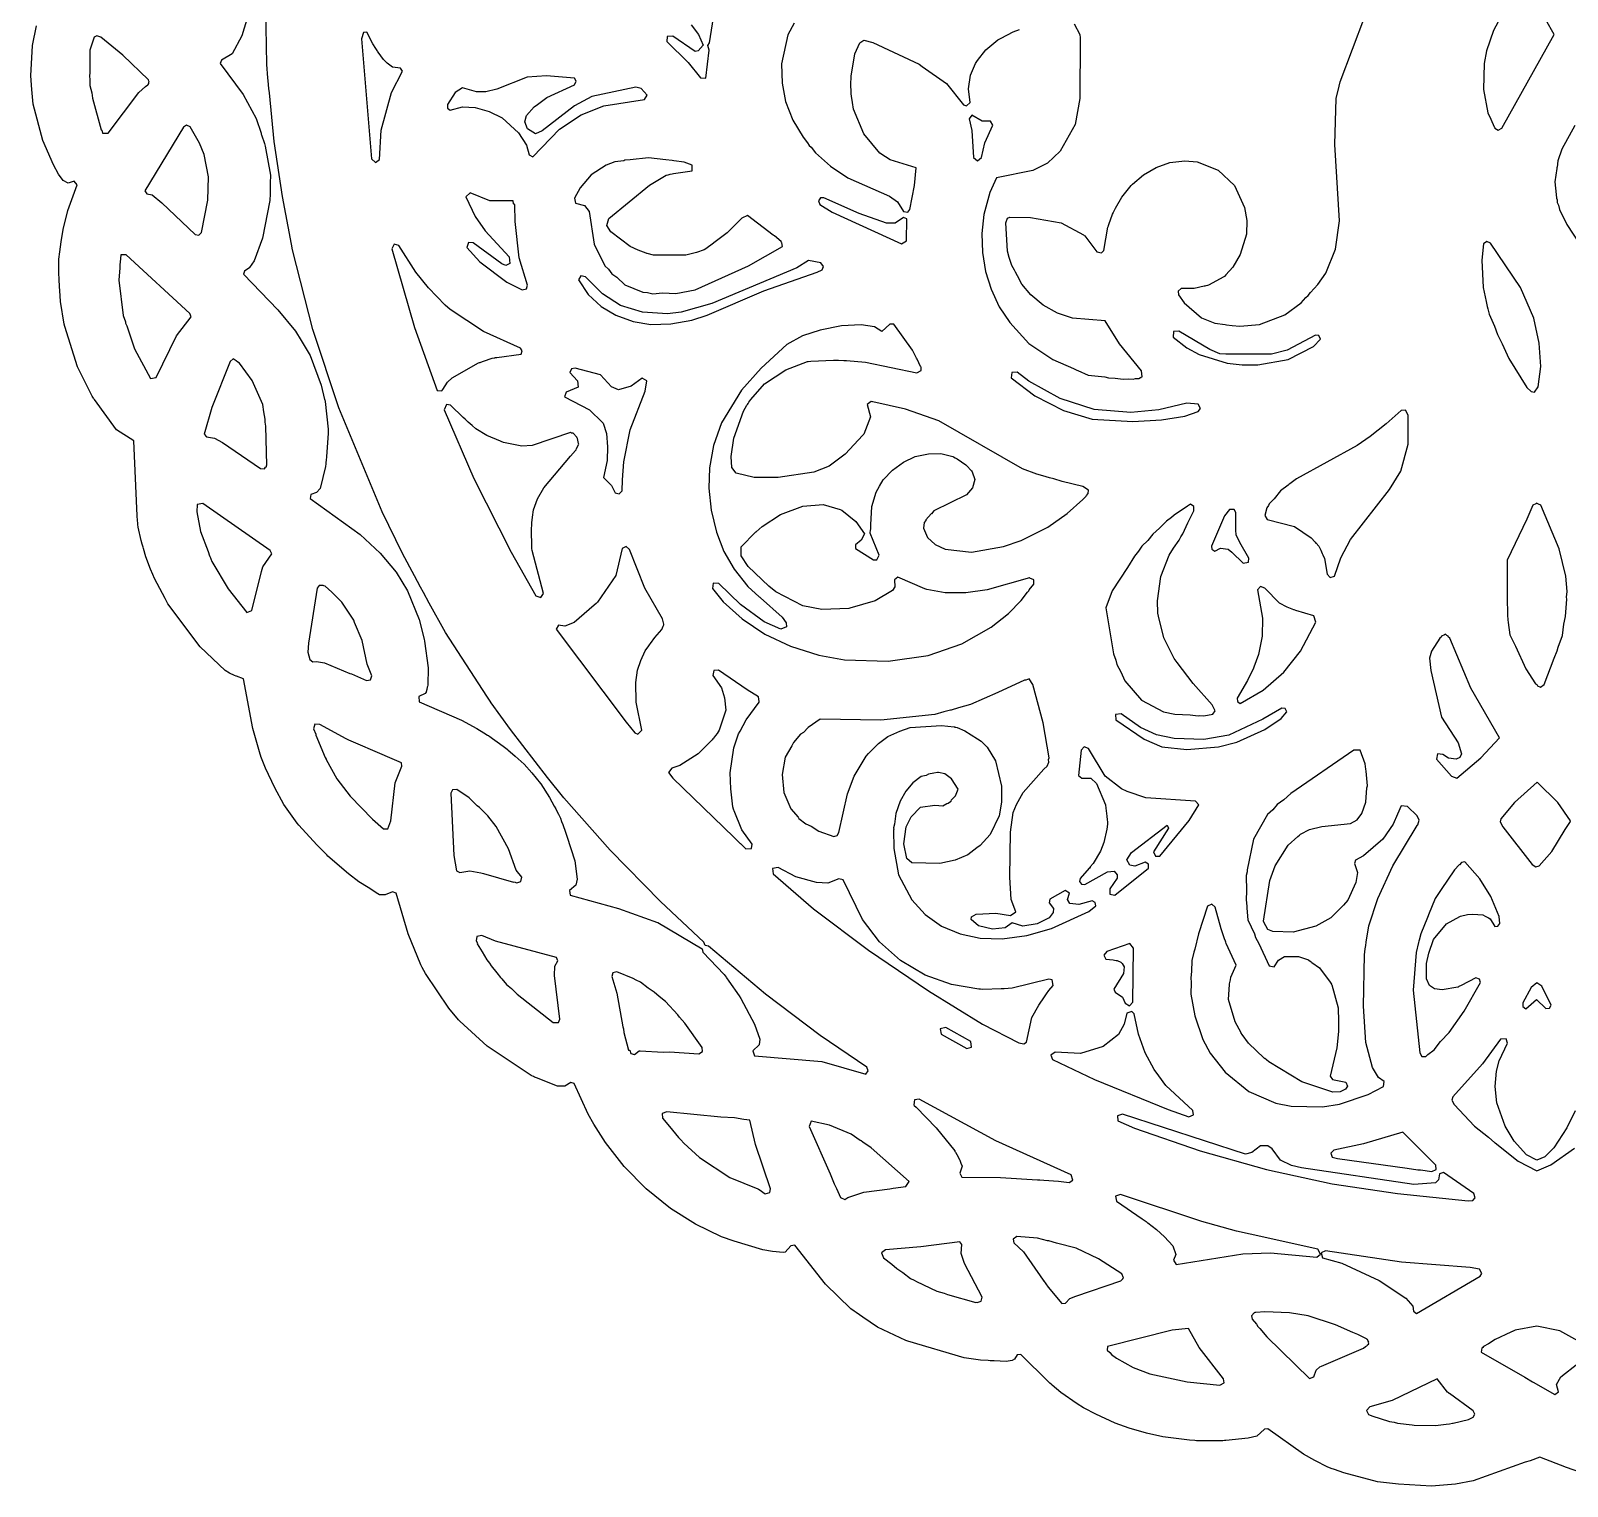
# Model space of a CAD drawing. Header units: millimetres. Extents: x 0 to 300, y 0 to 298.
# Drawn here: x 0.1 to 153.1, y 0.1 to 144.9 of the extents above; entities that cross this region are included whole.
import ezdxf

# ---------------------------------------------------------------- set-up
doc = ezdxf.new("R2010")
doc.units = ezdxf.units.MM
doc.layers.add('CUT', color=7, linetype='CONTINUOUS')

msp = doc.modelspace()

# ---------------------------------------------------------------- linework, layer by layer
at = {"layer": 'CUT'}
for points in [[(21.7676, 146.4036), (21.1501, 144.4463), (20.1978, 142.6351), (19.1509, 142.015), (19.0206, 141.6645), (21.2919, 138.6058), (22.5929, 136.2068), (23.073, 134.7312), (23.0967, 134.6582), (23.1196, 134.5878), (23.4078, 133.7021), (23.4856, 133.4558), (24.0064, 130.5811), (23.99, 129.753), (23.9877, 129.6365), (23.9868, 129.5887), (23.9694, 128.7112), (23.9428, 128.0436), (23.213, 124.3093), (22.4003, 122.0462), (21.9175, 121.3655), (21.8988, 121.3413), (21.8917, 121.332), (21.8848, 121.3231), (21.8687, 121.3022), (21.4199, 121.0244), (21.3241, 120.7005), (24.7554, 117.162), (26.4924, 115.0416), (27.0641, 114.1104), (27.9486, 112.6118), (29.0637, 109.6583), (29.4002, 108.2553), (29.4042, 108.2363), (29.4065, 108.2257), (29.4077, 108.2201), (29.4438, 108.0529), (29.7437, 105.272), (29.7628, 104.8981), (29.6046, 102.5256), (29.5656, 102.2084), (29.5356, 101.9654), (29.5191, 101.831), (29.4873, 101.5733), (28.9431, 99.3892), (28.5973, 98.9918), (28.0425, 98.7762), (27.9524, 98.375), (32.9373, 94.8173), (34.9454, 92.9644), (36.5355, 91.0439), (37.6535, 89.1896), (38.8001, 86.3393), (39.305, 84.3918), (39.3441, 84.1969), (39.7037, 81.5444), (39.6724, 79.8025), (39.6398, 79.668), (39.6261, 79.6119), (39.5662, 79.3653), (39.5145, 79.1526), (39.505, 79.1373), (39.5048, 79.1369), (39.503, 79.1343), (39.5001, 79.1298), (39.4, 78.9772), (38.7859, 78.6713), (38.8015, 78.165), (43.0352, 76.3361), (44.5592, 75.485), (45.2629, 75.0622), (45.618, 74.8488), (45.7062, 74.7958), (45.7618, 74.7624), (47.1868, 73.7565), (47.3082, 73.6543), (47.5769, 73.4278), (47.6499, 73.3663), (48.384, 72.7477), (49.2794, 71.9584), (50.0286, 71.075), (50.8815, 70.0388), (50.9288, 69.9814), (50.9294, 69.9807), (50.9312, 69.9785), (51.8012, 68.6279), (52.2635, 67.7543), (52.4037, 67.4895), (52.4753, 67.3542), (52.6737, 66.9794), (52.8674, 66.5748), (52.9946, 66.2285), (53.1015, 65.9372), (53.3805, 65.1776), (53.526, 64.7812), (54.3035, 62.3148), (54.5529, 60.4979), (54.3915, 59.9151), (53.7777, 59.3754), (53.8373, 58.9269), (58.6677, 57.5917), (62.5517, 56.2069), (62.5584, 56.204), (62.5597, 56.2034), (62.561, 56.2028), (62.5619, 56.2024), (66.9716, 53.5629), (67.0625, 53.2521), (69.1786, 51.0166), (69.3578, 50.7614), (69.4179, 50.6757), (69.6371, 50.3635), (70.6567, 48.9111), (70.8416, 48.627), (72.1877, 46.0678), (72.727, 44.5823), (72.6398, 44.0313), (72.0199, 43.4251), (72.1931, 42.9397), (78.9071, 42.3584), (83.2582, 41.1122), (83.5101, 41.4425), (83.3669, 41.7954), (78.7156, 44.9325), (73.2737, 49.0449), (67.6132, 53.8309), (67.2889, 53.9046), (67.1644, 54.2506), (62.8444, 58.2664), (57.8269, 63.4054), (53.2149, 68.5901), (51.5799, 70.6306), (47.889, 75.4014), (45.9905, 78.0646), (45.8911, 78.2174), (45.7612, 78.417), (45.5626, 78.7222), (41.4449, 85.0492), (39.7944, 87.9862), (39.2302, 89.0434), (38.9564, 89.5565), (38.3515, 90.6901), (37.162, 92.919), (35.1213, 97.0615), (30.8306, 107.3965), (28.2293, 115.2024), (26.2073, 123.1394), (26.0942, 123.709), (25.2079, 128.4449), (24.3742, 133.9056), (23.9049, 138.747), (23.8629, 139.1809), (23.7871, 139.9634), (23.7583, 140.26), (23.6652, 141.5919), (23.5138, 149.0285)], [(65.8719, 145.5346), (66.6102, 144.5667), (67.084, 143.5142), (66.5924, 142.9291), (66.2746, 142.8849), (64.0609, 144.3988), (63.5151, 144.3713), (63.4765, 143.8563), (65.5987, 141.7628), (66.8154, 140.2357), (67.3526, 140.2216), (67.6776, 142.9953), (67.5321, 143.4821), (67.7255, 143.7491), (68.4132, 148.1965)], [(154.4398, 1.4551), (153.0219, 1.9452), (150.3606, 2.9911), (149.4156, 2.6041), (148.9031, 2.4887), (143.7304, 0.6438), (141.9838, 0.2989), (139.5804, 0.089), (136.3096, 0.2812), (134.2143, 0.5435), (130.8517, 1.4227), (129.9261, 1.7427), (129.8178, 1.7801), (129.6846, 1.8262), (129.6005, 1.8553), (129.3517, 1.954), (129.2617, 1.9944), (127.9539, 2.6399), (126.8404, 3.2695), (123.2735, 5.8181), (122.9705, 5.7664), (122.1982, 5.0901), (121.3411, 4.8589), (119.1112, 4.6304), (118.9612, 4.6282), (118.8039, 4.6258), (118.657, 4.6236), (118.2613, 4.6177), (116.1731, 4.6176), (116.0116, 4.6277), (115.489, 4.68), (112.8404, 5.0094), (111.2147, 5.3882), (109.4996, 5.8791), (108.0989, 6.379), (106.1667, 7.2623), (105.0115, 7.8642), (105.0105, 7.8648), (104.9976, 7.8727), (104.9512, 7.9008), (104.3096, 8.2906), (102.6882, 9.4151), (101.8151, 10.1622), (101.7125, 10.25), (101.5908, 10.3542), (101.4993, 10.4324), (98.6879, 13.1994), (98.3399, 13.172), (98.0681, 12.7286), (97.8235, 12.6022), (97.2379, 12.5066), (96.0482, 12.5637), (95.6377, 12.5834), (95.4572, 12.592), (94.6867, 12.629), (93.064, 12.8655), (87.4399, 14.5129), (87.2564, 14.5902), (84.4366, 15.9201), (82.9752, 16.9328), (82.3233, 17.3845), (82.1274, 17.5203), (81.7951, 17.7505), (79.2742, 20.1928), (76.2171, 24.067), (75.807, 24.0251), (75.2601, 23.3954), (75.0309, 23.3452), (73.9945, 23.4434), (73.0347, 23.6039), (70.1728, 24.478), (68.9186, 24.9222), (66.314, 26.1676), (63.8229, 27.7351), (61.4219, 29.6836), (59.2335, 31.9061), (57.3458, 34.3032), (56.2125, 36.1384), (55.6462, 37.1033), (54.2423, 40.164), (53.9154, 40.2566), (53.3264, 39.9098), (52.5832, 39.908), (50.4766, 40.7392), (50.3087, 40.8135), (50.1969, 40.8629), (50.0363, 40.9339), (49.967, 40.9646), (45.5803, 43.8992), (42.8739, 46.3655), (42.737, 46.5125), (41.7638, 47.6779), (39.4482, 51.1264), (39.124, 51.6999), (38.9902, 51.9784), (37.7125, 55.0551), (36.5347, 59.1116), (36.1725, 59.2505), (35.4163, 58.9316), (34.8792, 58.9587), (34.7097, 59.0584), (34.0315, 59.4842), (33.7883, 59.637), (33.7258, 59.6762), (32.8018, 60.2563), (31.791, 61.0216), (29.7347, 62.8007), (29.6255, 62.9121), (29.5221, 63.0175), (29.3577, 63.1852), (28.6237, 63.9339), (26.8222, 65.8776), (26.658, 66.0933), (25.3464, 67.9489), (24.4479, 69.5788), (23.5272, 71.5634), (23.0462, 72.7205), (23.0455, 72.7227), (23.0429, 72.7306), (23.0414, 72.7355), (22.9724, 72.9525), (22.2477, 75.5003), (21.3196, 80.4399), (20.6242, 80.6978), (20.6202, 80.6995), (20.589, 80.7132), (20.4468, 80.7753), (19.9357, 80.9988), (19.4964, 81.2858), (17.0031, 83.6153), (13.8064, 87.9069), (13.5192, 88.4259), (12.4813, 90.4346), (12.3034, 90.8341), (12.3032, 90.8344), (12.3016, 90.838), (12.0732, 91.3509), (11.6162, 92.5678), (11.3704, 93.4038), (11.3247, 93.5593), (11.2392, 93.85), (11.1309, 94.2186), (10.8335, 95.5408), (10.8103, 95.8112), (10.7985, 95.9494), (10.7781, 96.1871), (10.7386, 96.6473), (10.4123, 104.1331), (8.6813, 105.216), (6.4824, 108.2495), (6.4379, 108.3147), (6.4038, 108.3644), (6.3395, 108.4586), (6.2542, 108.5834), (4.8102, 111.5009), (3.5491, 115.5027), (3.4921, 115.7408), (3.1023, 118.0009), (3.0465, 119.0791), (3.0274, 119.4477), (2.9874, 120.2194), (2.9567, 120.8126), (2.9567, 122.1984), (3.0323, 122.943), (3.1711, 123.9349), (3.371, 125.1577), (3.8355, 127.037), (4.7857, 129.5922), (4.4847, 129.9699), (3.8873, 129.7632), (3.3641, 130.03), (3.201, 130.2672), (3.1989, 130.2702), (3.1886, 130.2852), (2.9239, 130.6703), (2.4092, 131.5904), (1.3655, 134.0309), (0.392, 137.6315), (0.246, 139.0912), (0.1497, 140.4419), (0.3244, 143.4771), (0.7355, 145.4117)], [(76.1485, 145.7036), (75.5098, 144.5189), (74.8721, 141.6309), (74.9319, 139.7298), (75.2788, 137.9015), (76.0133, 136.0303), (77.0238, 134.344), (77.4671, 133.798), (77.6483, 133.5155), (77.8396, 133.3391), (78.2769, 132.8005), (79.7688, 131.4563), (81.4964, 130.313), (85.6146, 128.4608), (86.4335, 127.9), (87.0066, 126.9337), (87.4544, 126.8993), (87.644, 127.144), (88.1107, 129.5505), (88.2787, 131.3007), (85.7056, 132.0922), (85.219, 132.4004), (84.6673, 132.768), (83.0905, 134.6656), (82.06, 137.1202), (81.9368, 137.8077), (81.8567, 138.4207), (81.8249, 138.6646), (81.8228, 138.6804), (81.7981, 138.8691), (81.7866, 139.554), (81.8075, 140.4168), (82.169, 142.6428), (82.6732, 143.7428), (83.0685, 143.9968), (83.971, 143.771), (88.5751, 141.6013), (88.8975, 141.3853), (91.2905, 139.6725), (92.9902, 137.5701), (93.3079, 137.4526), (93.6736, 137.7987), (93.4863, 139.1408), (93.6788, 140.5302), (94.2041, 141.6895), (94.3813, 141.9773), (95.2329, 143.0492), (96.4254, 144.0309), (96.5393, 144.0938), (96.5455, 144.0972), (96.5543, 144.1021), (96.7406, 144.2048), (97.9316, 144.8347), (98.5671, 145.0594)], [(104.0103, 145.611), (104.5767, 144.5625), (104.5962, 144.2287), (104.5987, 144.1857), (104.6017, 144.134), (104.6026, 144.1191), (104.5733, 138.2063), (104.1258, 135.6202), (104.1209, 135.6091), (102.6094, 132.9496), (101.3502, 131.7565), (99.8951, 131.0176), (96.27, 130.3026), (95.622, 128.8408), (95.0289, 126.6546), (94.8253, 124.7572), (94.8879, 122.8573), (95.1898, 120.9818), (95.7377, 119.2227), (96.5487, 117.4749), (97.6042, 115.8894), (99.5072, 113.8292), (101.8789, 112.2078), (103.9411, 111.3132), (104.2628, 111.1501), (104.3828, 111.1216), (105.4177, 110.6727), (107.056, 110.4863), (107.4154, 110.4009), (108.1055, 110.3669), (108.8756, 110.2793), (109.4531, 110.3005), (109.8841, 110.2793), (110.1046, 110.3245), (110.4421, 110.3369), (110.628, 110.4317), (110.6783, 110.442), (110.6799, 110.4582), (110.7853, 110.512), (110.7114, 111.0986), (108.5373, 113.7894), (107.0897, 116.0717), (103.8607, 116.3368), (102.3377, 116.8273), (100.9146, 117.613), (99.6875, 118.656), (98.8171, 119.7188), (98.3784, 120.5319), (98.1683, 120.9213), (98.0658, 121.1112), (97.8176, 121.5713), (97.5427, 122.3781), (97.382, 123.004), (97.1942, 125.8319), (97.3896, 126.278), (97.6078, 126.3914), (99.6732, 126.3371), (102.7249, 125.8069), (104.9404, 124.6258), (104.9539, 124.6145), (104.9546, 124.6139), (105.0212, 124.5585), (105.0596, 124.5265), (106.2816, 122.9352), (106.7218, 122.8229), (106.9652, 123.0743), (107.3708, 125.3758), (107.4179, 125.5202), (107.4196, 125.5254), (107.433, 125.5663), (107.4585, 125.6445), (107.8269, 126.6699), (107.8777, 126.7758), (107.9083, 126.8395), (107.9343, 126.8937), (108.1194, 127.2795), (108.7518, 128.3762), (109.6787, 129.5325), (109.6976, 129.5509), (109.7142, 129.5672), (109.7369, 129.5894), (109.826, 129.6764), (110.9045, 130.585), (112.1756, 131.3287), (113.5414, 131.8159), (115.0407, 131.9828), (116.2592, 131.8888), (118.3591, 131.0738), (119.9602, 129.5359), (120.9632, 127.3614), (121.2073, 126.0578), (121.1684, 124.7027), (120.5282, 122.6628), (119.8147, 121.3967), (119.1142, 120.6321), (118.9995, 120.5094), (118.9869, 120.5007), (118.9838, 120.4986), (118.9662, 120.4865), (118.9216, 120.4559), (117.3771, 119.6208), (117.2988, 119.6001), (117.1251, 119.5602), (117.0137, 119.5346), (116.959, 119.522), (115.9654, 119.2938), (114.6708, 119.2838), (114.3622, 119.0178), (114.3963, 118.671), (114.9561, 117.8508), (116.6907, 116.3639), (117.9964, 115.8212), (119.0331, 115.7015), (119.181, 115.6572), (119.7504, 115.6187), (120.4928, 115.533), (122.454, 115.7159), (124.9949, 116.6689), (126.5901, 117.8696), (127.0636, 118.3847), (127.3111, 118.5942), (127.5309, 118.8931), (128.2639, 119.6904), (129.0584, 120.8287), (130.0388, 123.1941), (130.4338, 126.0265), (129.9508, 133.6149), (130.1021, 138.2103), (130.3737, 139.4181), (130.4892, 139.862), (132.9411, 146.3573)], [(153.8421, 135.5246), (152.5647, 133.1548), (152.1656, 131.9877), (152.072, 131.3679), (152.058, 131.3262), (152.0506, 131.2262), (151.8489, 129.89), (152.0034, 128.6457), (152.0268, 128.267), (152.0716, 128.0972), (152.1025, 127.848), (152.211, 127.568), (152.3211, 127.1504), (153.0607, 125.647), (154.3767, 123.6385)], [(153.8647, 37.452), (153.0533, 35.7543), (151.7506, 33.7839), (150.8524, 32.884), (150.0534, 32.54), (149.045, 33.0738), (147.8218, 34.4248), (146.8991, 35.9089), (146.0807, 38.243), (145.9194, 39.8835), (146.0412, 41.4111), (146.3013, 42.4153), (147.1352, 44.1912), (147.0063, 44.6142), (146.445, 44.5667), (144.6391, 42.1226), (141.6905, 38.8588), (141.6006, 38.5235), (141.8206, 38.0708), (143.873, 35.9287), (145.2373, 34.8276), (145.87, 34.2726), (145.9195, 34.277), (148.2089, 32.4292), (150.0632, 31.4819), (151.4485, 32.0604), (153.8283, 33.7479)], [(155.0321, 14.0768), (152.3649, 15.5442), (150.0574, 16.0247), (147.8919, 15.6236), (147.642, 15.5069), (147.6169, 15.5025), (147.4853, 15.4336), (145.922, 14.7033), (145.2542, 14.2657), (144.7414, 13.9973), (144.696, 13.9), (144.5795, 13.8237), (144.5225, 13.4461), (148.885, 10.9365), (149.6474, 10.4888), (149.7074, 10.4634), (151.8613, 9.2243), (152.226, 9.4879), (152.0191, 10.202), (152.4684, 10.9881), (154.1359, 12.2958)]]:
    msp.add_lwpolyline(points, dxfattribs=at)
for points in [[(150.1276, 147.4854), (149.7397, 147.9435), (149.2329, 148.7374), (148.7346, 149.1958), (148.6909, 149.1692), (148.1541, 148.8685), (146.7119, 146.7453), (145.7537, 144.9458), (145.0439, 142.9222), (144.8096, 141.6767), (144.7553, 139.0963), (145.1891, 136.7801), (145.4839, 136.1409), (145.8232, 135.3686), (145.8458, 135.3563), (145.8975, 135.2442), (146.2201, 135.0479), (146.5854, 135.2385), (151.7781, 144.5555)], [(11.9218, 139.6733), (11.9074, 139.8078), (11.9302, 139.8719), (11.897, 139.9049), (11.8808, 140.0562), (9.3113, 142.4995), (7.1333, 144.2891), (6.7457, 144.429), (6.461, 144.2939), (6.0414, 142.991), (6.0426, 140.8639), (6.015, 140.3412), (6.043, 140.1408), (6.0433, 139.48), (6.2368, 138.752), (6.3087, 138.2373), (7.1725, 135.071), (7.2255, 135.0325), (7.3061, 134.7292), (7.8472, 134.75), (10.9036, 138.8025), (11.5824, 139.3831), (11.8149, 139.5485), (11.8321, 139.5966)], [(34.0609, 132.1918), (34.4698, 131.83), (34.8497, 132.1309), (35.0183, 135.0322), (36.0762, 138.7875), (37.1653, 140.9058), (36.9508, 141.2255), (36.1512, 141.315), (35.631, 141.7094), (35.3639, 141.982), (35.3309, 142.0157), (35.297, 142.0503), (35.2609, 142.0872), (34.7269, 142.8158), (34.6637, 142.9158), (34.6232, 142.9799), (34.4933, 143.1854), (34.2103, 143.6333), (33.6084, 144.7833), (33.2648, 144.7615), (33.0624, 144.1376)], [(44.3852, 137.2963), (45.7744, 136.8925), (47.0706, 136.2588), (48.6959, 134.7811), (49.4941, 133.5477), (49.7723, 132.5961), (50.1386, 132.395), (52.7683, 135.1511), (54.9289, 136.5749), (57.199, 137.474), (61.2333, 138.0913), (61.5228, 138.5149), (60.9157, 139.1942), (60.3671, 139.3084), (56.0159, 138.4045), (54.2674, 137.4661), (51.0533, 134.9719), (50.4049, 134.6899), (49.6128, 135.1814), (49.3255, 135.8761), (49.495, 136.4953), (50.2688, 137.354), (50.5948, 137.6005), (51.5248, 138.2808), (54.2906, 139.5575), (54.4469, 139.9082), (54.2718, 140.2092), (51.5037, 140.4554), (49.5515, 140.3127), (46.551, 139.1167), (45.4366, 138.8553), (44.5266, 138.8583), (43.1248, 139.2622), (42.4011, 138.7798), (41.6283, 137.6096), (41.6245, 137.2318), (41.8971, 137.0242), (43.12, 137.3551)], [(93.9748, 132.3204), (94.3753, 131.998), (94.7869, 132.3375), (95.1212, 133.779), (95.9163, 135.5505), (95.683, 135.9247), (94.8675, 135.9406), (93.8325, 136.5511), (93.5656, 136.157), (93.828, 135.0028)], [(17.8363, 130.4125), (17.4024, 132.6121), (16.9607, 133.7387), (16.0286, 135.3674), (15.6484, 135.5437), (15.3536, 135.3575), (11.5222, 129.0154), (11.7016, 128.7153), (12.2418, 128.6059), (13.192, 127.8191), (16.5142, 124.6712), (16.8933, 124.5952), (17.161, 124.8741), (17.7819, 128.0793)], [(56.245, 123.7131), (57.3103, 121.5556), (57.6749, 121.2055), (57.9769, 120.746), (58.4849, 120.4279), (59.3, 119.6453), (61.0653, 118.9137), (61.5539, 118.8956), (62.0805, 118.7616), (63.0505, 118.84), (64.3679, 118.7911), (66.2985, 119.1477), (71.6031, 121.5479), (74.9776, 123.4765), (74.9138, 123.8168), (74.8691, 123.8588), (74.8574, 123.9478), (74.1695, 124.5243), (74.0654, 124.5913), (71.4918, 126.5578), (70.9454, 126.2753), (69.4752, 124.8295), (68.1409, 123.8247), (68.1337, 123.8193), (68.1234, 123.8115), (67.3438, 123.2244), (67.1921, 123.1431), (66.4165, 122.8713), (65.3576, 122.5877), (62.1299, 122.6149), (61.5036, 122.7571), (61.5002, 122.7584), (61.4832, 122.7647), (61.3931, 122.7983), (60.6211, 123.0863), (59.8186, 123.4574), (57.8901, 124.923), (57.5077, 125.5691), (57.6845, 126.2419), (61.7467, 129.5783), (63.406, 130.5587), (63.5858, 130.6042), (63.7953, 130.6571), (64.0075, 130.7107), (64.1403, 130.7443), (65.9952, 130.9819), (66.0037, 131.5459), (65.1893, 131.8645), (64.1695, 131.9907), (64.0098, 132.033), (63.3671, 132.0899), (61.6322, 132.3045), (59.8273, 132.076), (59.3012, 132.0418), (59.1958, 131.996), (58.3028, 131.883), (57.4207, 131.5543), (55.9402, 130.5867), (54.8317, 129.306), (54.2665, 128.2649), (54.3737, 127.7911), (55.2707, 127.5413), (55.7407, 126.9412)], [(47.5514, 119.9314), (49.0546, 119.1522), (49.4889, 119.2592), (49.5817, 119.6273), (48.7517, 122.3485), (48.3813, 125.9676), (48.3498, 127.6288), (48.2022, 127.7173), (48.1712, 128.0201), (45.8558, 128.0272), (43.8851, 128.7978), (43.4589, 128.4253), (44.3802, 126.4479), (45.3717, 125.0383), (47.7734, 122.4278), (47.8441, 121.7662), (47.4411, 121.59), (47.0352, 121.7454), (44.185, 123.8152), (43.7131, 123.8485), (43.5478, 123.3724), (44.8438, 121.9501)], [(85.3362, 125.7946), (82.5984, 126.7383), (79.0782, 128.3136), (78.7715, 128.2934), (78.5579, 128.0245), (78.6839, 127.6312), (79.9328, 126.8798), (86.8173, 123.7476), (87.3112, 124.0305), (87.3484, 126.2223), (87.0335, 126.35), (86.1844, 125.7936)], [(144.7188, 119.3776), (145.0251, 118.007), (145.1094, 117.4829), (145.1905, 117.2672), (145.3116, 116.7251), (145.8445, 115.5273), (146.148, 114.72), (146.6177, 113.7893), (147.2651, 112.334), (149.0593, 109.4449), (149.4922, 109.0218), (149.8396, 108.9785), (150.1813, 109.486), (150.4466, 111.5098), (150.3003, 113.8462), (149.7561, 116.3276), (148.4277, 119.3957), (145.4456, 123.8039), (145.0699, 123.961), (144.7658, 123.7446), (144.6013, 122.1193)], [(9.1281, 122.6208), (9.0674, 121.9057), (9.0043, 121.6657), (9.0204, 121.3525), (8.9147, 120.1086), (9.3646, 116.5891), (9.5746, 115.97), (9.598, 115.8376), (9.7133, 115.561), (10.4888, 113.2745), (12.0556, 110.3172), (12.6231, 110.4161), (14.6749, 114.5897), (16.1121, 116.461), (15.9796, 116.8114), (9.6637, 122.6434)], [(40.6014, 109.147), (41.0761, 109.1051), (41.1564, 109.2513), (41.6455, 109.9797), (42.0868, 110.4027), (44.7227, 111.8774), (44.8165, 111.9116), (44.8906, 111.9386), (44.9528, 111.9613), (45.2137, 112.0565), (46.0775, 112.3455), (46.3161, 112.3895), (46.3542, 112.3965), (46.3935, 112.4038), (46.5445, 112.4316), (48.9553, 112.75), (49.0656, 113.0734), (48.8871, 113.3648), (45.2038, 114.9928), (41.8946, 117.196), (41.3929, 117.6439), (39.7353, 119.3555), (38.4669, 120.905), (36.8031, 123.5548), (36.3145, 123.7148), (36.0782, 123.2247), (38.3376, 115.4042)], [(56.9452, 117.4837), (58.381, 116.62), (60.0984, 116.0103), (61.8618, 115.7196), (63.8576, 115.7718), (65.9377, 116.1305), (67.4693, 116.6295), (73.1347, 119.0516), (78.416, 120.9232), (78.9199, 121.1585), (79.0615, 121.4769), (78.7956, 121.843), (77.5541, 122.0709), (76.4213, 121.3451), (67.9489, 117.8034), (64.909, 116.9197), (63.5343, 116.7592), (61.0476, 116.9414), (58.8604, 117.5844), (57.0573, 118.7508), (55.3827, 120.441), (54.8931, 120.5596), (54.6656, 120.1451), (55.6239, 118.6957)], [(70.9623, 86.4068), (73.2222, 84.8963), (75.7852, 83.6927), (78.5928, 82.7985), (81.1562, 82.3245), (85.4929, 82.2069), (89.4644, 82.7761), (92.834, 83.9403), (95.7625, 85.5861), (97.4729, 86.9427), (98.728, 88.2261), (99.3631, 89.0564), (99.4834, 89.1858), (99.5366, 89.2832), (99.9846, 89.869), (99.9814, 90.3105), (99.6095, 90.4679), (99.5916, 90.4895), (99.5672, 90.4804), (95.3503, 89.29), (93.233, 88.9918), (91.1754, 88.9878), (89.3439, 89.3179), (89.1352, 89.383), (86.445, 90.5635), (86.1199, 90.3061), (86.1558, 89.5838), (85.9169, 89.2338), (84.1983, 88.2126), (81.694, 87.4717), (81.5763, 87.4473), (78.8779, 87.3299), (77.0109, 87.7085), (74.3132, 89.1057), (73.6046, 89.662), (71.5749, 91.6218), (70.8595, 92.6922), (70.8722, 93.5624), (72.2812, 95.0295), (72.2828, 95.0309), (72.3106, 95.0551), (72.3465, 95.0863), (72.9504, 95.6128), (74.786, 96.7863), (76.991, 97.6254), (79.0198, 97.781), (80.7122, 97.3054), (80.8919, 97.2173), (82.2895, 96.0929), (83.1516, 94.8649), (82.8208, 94.2291), (82.2476, 93.7823), (82.2444, 93.3974), (84.0362, 92.2907), (84.3791, 92.2859), (84.6043, 92.7423), (83.7204, 94.9428), (83.7416, 95.2819), (83.771, 95.3306), (83.7713, 95.7576), (83.885, 97.5782), (84.3143, 99.031), (84.6279, 99.5999), (85.0137, 100.2346), (85.9165, 101.2187), (87.0125, 102.0084), (88.198, 102.5572), (89.5108, 102.8464), (90.7502, 102.852), (91.0034, 102.8056), (91.9333, 102.5654), (91.9922, 102.5335), (92.1522, 102.447), (92.2953, 102.3696), (92.3641, 102.3324), (93.2128, 101.7513), (93.2191, 101.7446), (93.2315, 101.7313), (93.2797, 101.6799), (93.7935, 101.1324), (93.8612, 101.0504), (94.1237, 100.2739), (93.8907, 99.4527), (93.3009, 98.7619), (90.0477, 97.1629), (89.8069, 96.8779), (89.7804, 96.8657), (89.2468, 96.2549), (89.2334, 96.199), (89.0708, 96.0065), (89.0237, 95.4516), (89.4274, 94.5184), (90.1649, 93.8148), (91.1599, 93.355), (93.7856, 93.047), (96.9721, 93.6036), (98.7409, 94.213), (101.3913, 95.5374), (103.3045, 96.8808), (104.8811, 98.2762), (105.0633, 98.4847), (105.2147, 98.6087), (105.2416, 98.6887), (105.4001, 98.8701), (105.4517, 99.2049), (104.8607, 99.585), (102.8102, 100.0945), (101.9737, 100.3316), (101.5506, 100.4515), (100.9062, 100.6342), (100.2949, 100.8075), (98.8579, 101.3567), (90.5275, 106.1249), (87.2259, 107.2849), (83.9787, 107.9982), (83.9452, 108.0076), (83.9431, 108.006), (83.8167, 108.0338), (83.3939, 107.7399), (83.7431, 106.5019), (83.0687, 104.8013), (82.9683, 104.6817), (81.213, 102.784), (79.6271, 101.6216), (78.0946, 101.0035), (74.5613, 100.4904), (72.1504, 100.4906), (70.358, 100.9058), (69.9246, 101.4719), (69.8817, 102.5743), (70.122, 104.3803), (71.0818, 107.0778), (71.4159, 107.6613), (71.4799, 107.7512), (71.5466, 107.8449), (71.6377, 107.9729), (71.8178, 108.2258), (73.1979, 109.7877), (75.3231, 111.1813), (77.4531, 112.0251), (77.4717, 112.0272), (77.4741, 112.0274), (77.5259, 112.0331), (77.8125, 112.0644), (80.0496, 112.1682), (80.5235, 112.1454), (80.5691, 112.1432), (81.0797, 112.1186), (81.3378, 112.1062), (83.2385, 111.9658), (88.3373, 110.8912), (88.7652, 111.1242), (88.7679, 111.4468), (88.7287, 111.5251), (88.3979, 112.245), (88.3173, 112.348), (87.924, 113.1345), (86.0604, 115.7536), (85.6732, 115.7229), (84.8806, 115.0102), (84.1216, 115.4857), (82.8121, 115.6725), (80.8544, 115.581), (78.712, 115.1407), (76.9824, 114.5635), (75.4001, 113.7093), (72.8544, 111.3678), (70.8813, 109.1569), (68.8991, 105.9133), (68.1075, 103.6558), (67.7176, 101.4531), (67.6563, 99.4026), (67.8924, 97.2282), (68.4079, 95.0451), (69.152, 93.1175), (70.1773, 91.3602), (71.5201, 89.627), (72.6615, 88.6156), (72.7175, 88.554), (72.7844, 88.5067), (74.9543, 86.5842), (75.3567, 86.0195), (75.3827, 85.6213), (74.8086, 85.3729), (73.1414, 86.1292), (70.7993, 87.8337), (68.6336, 89.925), (68.0905, 89.9672), (68.0045, 89.4292), (69.0772, 88.1168)], [(116.4668, 112.7188), (119.2486, 111.8534), (120.7399, 111.7), (122.2993, 111.7008), (125.3001, 112.2328), (127.8201, 113.5193), (128.5341, 114.2587), (128.365, 114.5969), (128.0273, 114.657), (125.2212, 113.1587), (123.6667, 112.7499), (119.1207, 112.7441), (118.5194, 112.7842), (117.5063, 113.2233), (114.4337, 115.0272), (113.8964, 115.0143), (113.8777, 114.4487), (115.221, 113.3864)], [(23.6163, 101.6689), (23.6345, 101.6996), (23.5423, 105.5735), (23.4904, 105.9683), (23.4816, 106.2686), (23.3508, 107.0294), (23.2571, 107.7425), (22.1762, 110.1175), (20.9277, 111.8675), (20.6727, 112.0313), (20.6182, 112.1014), (20.5826, 112.0891), (20.2877, 112.2785), (20.0022, 112.0335), (18.1731, 107.4349), (17.4236, 104.7936), (17.6444, 104.5369), (18.4471, 104.3847), (19.2318, 103.9642), (23.0177, 101.3602), (23.4264, 101.3476), (23.5204, 101.5066), (23.6203, 101.5315)], [(54.6302, 109.4699), (53.4489, 108.9566), (53.2903, 108.5026), (55.7707, 107.2147), (57.0723, 105.9608), (57.1131, 105.8841), (57.453, 104.8584), (57.5741, 103.5381), (57.542, 102.1581), (57.1733, 100.4907), (57.9743, 99.6698), (58.3289, 98.9398), (58.7291, 98.8418), (59.0052, 99.1478), (59.061, 100.2433), (59.1962, 102.0496), (59.8015, 105.2136), (61.297, 109.0732), (61.4845, 110.0954), (61.0004, 110.3505), (59.916, 109.561), (58.6687, 109.2177), (57.9619, 109.4845), (56.8689, 110.6842), (54.3485, 111.3718), (53.9794, 111.3082), (53.8271, 110.929), (54.5669, 110.0911)], [(102.9344, 107.1524), (105.7877, 106.2971), (109.837, 106.0535), (112.7107, 106.2046), (115.0101, 106.566), (116.3623, 107.0421), (116.5715, 107.3373), (116.3376, 107.7645), (115.2387, 107.8844), (112.4333, 107.2251), (109.6351, 106.9498), (106.0155, 107.2596), (102.6243, 108.3332), (99.4858, 110.0532), (98.3219, 110.9524), (97.808, 110.9346), (97.7547, 110.393), (100.104, 108.6112)], [(50.0442, 93.4137), (49.9996, 95.4253), (50.0211, 95.7146), (50.0323, 95.8671), (50.0388, 95.9537), (50.0826, 96.546), (50.2056, 97.2573), (50.5896, 98.3688), (51.2358, 99.4435), (53.893, 102.6038), (54.3861, 103.1753), (54.4035, 103.2109), (54.4278, 103.2399), (54.4839, 103.375), (54.6944, 103.8047), (54.6811, 103.8503), (54.6865, 103.8634), (54.5667, 104.3483), (54.5248, 104.3869), (54.4911, 104.5026), (54.1462, 104.8956), (53.9792, 104.8885), (53.8931, 104.9677), (50.0689, 103.6587), (49.0215, 103.6005), (47.2059, 103.9576), (47.1433, 103.9837), (47.0273, 104.0319), (46.9013, 104.0844), (45.5348, 104.6532), (44.4613, 105.3129), (44.0956, 105.642), (43.7025, 105.9958), (43.3993, 106.2685), (43.1874, 106.4593), (41.9319, 107.6778), (41.5231, 107.7378), (41.3065, 107.2124), (44.2455, 100.3662), (47.9761, 93.0556), (50.4325, 88.7038), (50.9129, 88.5234), (51.1828, 88.9227), (50.0682, 93.1973)], [(131.5288, 94.3082), (135.4142, 99.2785), (136.5125, 101.1124), (137.2582, 103.7976), (137.2574, 106.6671), (137.0029, 107.185), (136.5713, 107.1365), (135.0591, 105.8285), (133.481, 104.5669), (132.1942, 103.6679), (126.1381, 100.3339), (125.4852, 99.8394), (125.3881, 99.7846), (125.3009, 99.6998), (124.5595, 99.1382), (123.9161, 98.3532), (123.4076, 97.8588), (123.3661, 97.6821), (123.1944, 97.4726), (122.9879, 96.6854), (123.2225, 96.2835), (125.9472, 95.6162), (127.5978, 94.4762), (127.9922, 94.0326), (128.0765, 93.9379), (128.0849, 93.9283), (128.3492, 93.6311), (128.5337, 93.3046), (128.5558, 93.2526), (128.7055, 92.8996), (128.7588, 92.7741), (128.9158, 92.4038), (129.2011, 90.8733), (129.4875, 90.5227), (129.9184, 90.6611), (130.5492, 92.4746)], [(16.7091, 97.7756), (16.6679, 97.0454), (17.052, 95.1085), (17.812, 93.1007), (17.9591, 92.6853), (17.989, 92.633), (18.1838, 92.1184), (19.7945, 89.3997), (21.6663, 87.0279), (22.1713, 87.2407), (23.1169, 91.1346), (23.2411, 91.5849), (24.1406, 92.8911), (23.9869, 93.2288), (17.2665, 97.8865)], [(149.9813, 97.8974), (149.9549, 97.8664), (149.6727, 97.7111), (149.0609, 96.3295), (147.1068, 92.2357), (147.1188, 90.0015), (147.1068, 89.827), (147.1258, 88.7005), (147.1368, 86.6482), (147.1639, 86.4378), (147.1661, 86.3042), (147.2127, 86.0587), (147.3709, 84.8301), (147.9408, 83.6899), (148.9769, 81.4387), (149.9312, 79.9296), (150.0474, 79.8682), (150.1194, 79.762), (150.4326, 79.6207), (150.7993, 79.8753), (151.7739, 82.4931), (152.0957, 83.2306), (152.1828, 83.5917), (152.6206, 84.7674), (152.7356, 85.881), (152.9194, 86.6423), (153.041, 88.3615), (153.0148, 88.5835), (153.073, 89.1469), (152.9506, 90.6448), (152.3022, 93.3831), (150.4605, 97.7138), (150.2129, 97.8087), (150.0405, 97.9135), (149.9989, 97.8906)], [(116.911, 76.7732), (117.8081, 76.92), (118.0443, 77.2555), (117.7317, 77.8524), (115.8498, 79.9715), (114.2492, 82.0645), (113.9778, 82.4606), (112.9284, 84.531), (112.4198, 86.6695), (112.4188, 86.6736), (112.4159, 86.6858), (112.4158, 86.6861), (112.3551, 86.9644), (112.2937, 88.2075), (112.6395, 90.6145), (113.4659, 92.7493), (113.9027, 93.4383), (114.4625, 94.2534), (114.6281, 94.5825), (114.8175, 94.8814), (115.3293, 95.9759), (115.926, 97.1617), (115.9078, 97.2676), (115.9297, 97.6047), (115.5896, 97.8407), (115.292, 97.6287), (113.9594, 96.7228), (113.7117, 96.5031), (113.1893, 96.131), (112.5191, 95.4446), (111.8512, 94.852), (111.3274, 94.2244), (110.7581, 93.6415), (110.4227, 93.1407), (110.0199, 92.6582), (109.3277, 91.5054), (107.779, 89.1927), (107.173, 87.5112), (107.9119, 82.9156), (108.1725, 82.2967), (108.2661, 81.8813), (108.6558, 81.1487), (109.0412, 80.2334), (110.7134, 78.3351), (112.8867, 77.1644), (114.0427, 76.922), (115.5624, 76.8431), (116.3539, 76.7724), (116.5071, 76.7941)], [(119.3434, 93.3322), (119.6914, 93.0483), (120.816, 91.9406), (121.3724, 92.0671), (121.3968, 92.447), (120.5165, 94.0169), (120.1457, 94.7699), (120.0955, 95.2311), (120.0978, 96.9846), (119.9228, 97.2776), (119.4791, 97.2814), (118.9692, 96.6608), (117.6818, 93.661), (117.7203, 93.3597), (117.9967, 93.1624), (118.5638, 93.4339)], [(56.5769, 88.0796), (56.551, 88.0553), (56.5176, 88.0242), (56.4365, 87.9483), (56.2326, 87.7577), (54.2326, 86.0461), (53.3149, 85.6702), (52.6961, 85.7704), (52.4488, 85.3972), (59.4231, 76.125), (60.2777, 75.0593), (60.5638, 74.9414), (60.9639, 75.3491), (60.4014, 78.1259), (60.3737, 80.0612), (60.5607, 81.3005), (60.8843, 82.2804), (61.3012, 83.241), (61.6675, 83.741), (61.7395, 83.8394), (61.8306, 83.9637), (62.2557, 84.5441), (62.9738, 85.3639), (63.099, 85.6954), (63.1754, 85.7997), (63.1537, 85.8401), (63.1718, 85.8881), (63.0318, 86.4247), (61.2626, 89.4545), (59.7531, 93.3192), (59.4136, 93.602), (59.0196, 93.4022), (58.3866, 90.719)], [(33.1274, 84.2651), (32.3894, 86.0407), (32.3881, 86.0428), (32.3001, 86.2767), (31.1249, 88.0872), (30.4745, 88.7092), (30.3013, 88.9062), (30.1114, 89.0566), (29.4667, 89.6733), (29.3108, 89.6905), (29.2738, 89.7197), (28.8644, 89.7336), (28.6632, 89.4588), (27.8069, 83.9885), (27.7254, 83.0844), (27.9172, 82.3762), (28.242, 82.12), (28.5862, 82.1824), (29.397, 82.0489), (31.9193, 80.9764), (32.0858, 80.9305), (33.5642, 80.2813), (33.9733, 80.3479), (34.1059, 80.7406), (33.6322, 81.9105)], [(122.7146, 84.6833), (122.3526, 82.867), (121.9025, 81.5957), (121.9024, 81.5955), (121.9008, 81.5921), (121.8654, 81.5189), (121.2634, 80.2729), (120.2452, 78.5209), (120.2693, 78.1808), (120.5462, 77.9817), (122.8182, 79.3222), (124.8865, 81.0916), (126.5531, 83.2078), (128.0499, 86.0771), (127.862, 86.6982), (126.0752, 87.2278), (125.8959, 87.3004), (125.8951, 87.3007), (125.8793, 87.3071), (125.2285, 87.5704), (124.4517, 87.9858), (122.9821, 89.4802), (122.5687, 89.6422), (122.2531, 89.2856), (122.7462, 86.4699)], [(142.1007, 70.5446), (144.4743, 72.5745), (146.3605, 74.5621), (143.4953, 79.5118), (141.4048, 84.4777), (141.2728, 84.5995), (141.2355, 84.6912), (141.0925, 84.7658), (140.9559, 84.8918), (140.8631, 84.8211), (140.5824, 84.6881), (140.5488, 84.582), (140.4234, 84.4866), (139.5927, 83.2022), (139.3837, 82.4917), (139.4964, 81.2765), (140.5795, 76.6426), (142.2302, 74.0745), (142.5487, 72.9741), (142.3944, 72.5999), (142.0203, 72.4456), (141.2652, 72.5488), (140.7226, 72.9136), (140.192, 72.9629), (140.0789, 72.4422), (141.5666, 70.7453)], [(70.7592, 64.0531), (70.7823, 64.0525), (71.3161, 63.5364), (71.8801, 63.5522), (71.9598, 63.9879), (70.9266, 65.4159), (70.1552, 67.3215), (70.1432, 67.3636), (70.1383, 67.3807), (70.1082, 67.4858), (70.0503, 67.6884), (69.8343, 69.4942), (69.7671, 71.0755), (70.1233, 73.5684), (70.1233, 73.5684), (70.1233, 73.5685), (70.1234, 73.5686), (70.1235, 73.5692), (70.6032, 74.9587), (70.7528, 75.2493), (71.348, 76.3621), (72.6505, 78.1045), (72.6414, 78.1619), (72.6554, 78.1807), (72.5797, 78.6466), (71.4607, 79.3369), (68.6053, 81.3003), (68.155, 81.2589), (68.0426, 80.7874), (68.9098, 79.5325), (69.2137, 78.5556), (69.3468, 77.3223), (68.6761, 75.3243), (68.4685, 74.9926), (68.3191, 74.8028), (68.099, 74.5231), (68.0454, 74.455), (67.9904, 74.3851), (66.597, 72.9917), (64.7749, 71.8126), (63.977, 71.5563), (63.633, 71.1311), (64.0652, 70.547), (70.1355, 64.6779)], [(82.104, 70.7476), (83.3117, 72.7609), (83.5294, 73.0222), (84.5207, 74.02), (85.4711, 74.7177), (86.6596, 75.2306), (87.6989, 75.5879), (90.8118, 75.8056), (92.0722, 75.6665), (92.092, 75.661), (92.1378, 75.6482), (92.2222, 75.6246), (92.3572, 75.5869), (93.135, 75.2602), (94.3899, 74.482), (94.7583, 74.2309), (95.3621, 73.6262), (96.1818, 72.2912), (96.7863, 69.7651), (96.7864, 68.1646), (96.5412, 66.796), (95.6387, 64.9346), (94.6543, 63.8612), (94.325, 63.6115), (93.4211, 62.9392), (92.1558, 62.38), (90.6357, 62.0656), (87.8593, 62.1366), (87.3491, 62.5778), (87.0571, 64.0347), (87.3014, 65.7005), (87.7742, 66.6939), (88.7099, 67.6736), (90.127, 67.8684), (90.9239, 67.8155), (91.3286, 68.0335), (91.4847, 68.0549), (91.6091, 68.1846), (91.7568, 68.2641), (91.8021, 68.3857), (92.1828, 68.7826), (92.4508, 69.4717), (91.7863, 70.4928), (91.131, 70.9726), (90.5112, 71.1122), (90.5054, 71.1151), (90.5013, 71.1145), (90.4081, 71.1355), (90.0394, 71.0392), (89.5059, 70.9522), (89.2634, 70.8365), (88.7907, 70.713), (87.9652, 70.0872), (87.2415, 69.275), (86.6872, 68.2569), (86.2688, 67.0524), (86.1182, 65.9763), (86.0371, 65.611), (86.0465, 65.4641), (86.0398, 65.4166), (86.0721, 63.5436), (86.538, 60.9458), (87.8422, 58.453), (89.1694, 56.979), (90.7979, 55.8405), (92.6603, 55.0515), (94.664, 54.6463), (96.8558, 54.5573), (99.2997, 54.8913), (101.7697, 55.6072), (105.4755, 57.298), (106.1773, 57.8595), (106.1125, 58.1937), (105.8145, 58.3582), (104.4832, 57.9897), (103.5938, 58.0718), (103.3572, 58.4681), (103.5447, 59.1184), (103.1067, 59.3853), (101.6012, 58.5097), (101.5114, 58.1381), (101.9569, 57.601), (101.9148, 57.1816), (101.5138, 56.6602), (100.3421, 56.0627), (98.9051, 55.813), (97.832, 56.1555), (97.1304, 55.6671), (95.8687, 55.5441), (94.4751, 55.8554), (93.7671, 56.4799), (93.8069, 56.77), (94.2608, 57.0255), (96.2017, 57.1199), (97.6621, 56.8852), (98.1939, 57.2685), (97.7458, 58.4663), (97.5915, 60.6932), (97.6816, 65.1792), (97.9318, 67.1365), (98.2821, 67.9276), (98.922, 69.1246), (100.9853, 71.4611), (101.3072, 71.7552), (101.4906, 72.1548), (101.4534, 72.4038), (101.5136, 72.5933), (100.9407, 76.0734), (99.9112, 79.8843), (99.5312, 80.4423), (99.1948, 80.2955), (99.0826, 80.3255), (96.4097, 79.0803), (93.6992, 77.8976), (92.5131, 77.5487), (91.7547, 77.3404), (91.6918, 77.3231), (91.0374, 77.1434), (90.141, 76.8972), (84.7525, 76.3402), (78.7259, 76.4256), (77.5497, 75.5824), (77.0577, 75.0923), (76.7658, 74.9441), (76.0753, 74.1115), (75.9036, 73.7744), (75.253, 72.65), (74.9312, 70.912), (75.0997, 69.1244), (75.8196, 67.4887), (76.5385, 66.6633), (76.6199, 66.5432), (77.2892, 66.007), (77.8392, 65.7788), (78.5917, 65.2929), (80.0881, 64.7469), (80.425, 64.8379), (80.5924, 65.1446), (81.4462, 68.9954)], [(112.7233, 73.6784), (115.237, 73.4222), (118.3716, 73.688), (120.2173, 74.1432), (122.9809, 75.3954), (124.6136, 76.4958), (125.1911, 77.1532), (125.0113, 77.4891), (124.6691, 77.5376), (122.8, 76.419), (119.4199, 74.8194), (116.911, 74.4078), (113.9539, 74.4981), (112.2205, 74.8653), (110.6027, 75.6064), (108.6901, 76.957), (108.1283, 76.9027), (108.1466, 76.3671), (110.9718, 74.4271)], [(28.5307, 74.8235), (29.4538, 72.6271), (29.5644, 72.4367), (29.5673, 72.4297), (30.602, 70.5043), (31.9568, 68.7551), (34.1611, 66.4915), (35.2686, 65.5079), (35.6854, 65.5103), (35.98, 66.3108), (36.4409, 70.0927), (37.086, 71.7361), (37.0486, 72.0841), (35.4175, 72.7881), (35.3622, 72.8216), (31.8257, 74.3384), (31.5418, 74.4609), (28.9234, 75.912), (28.4446, 75.9229), (28.2955, 75.4677), (28.5168, 74.939)], [(111.3977, 61.9887), (111.0912, 62.2037), (110.04, 61.7935), (109.5523, 61.9099), (109.2445, 62.4188), (109.7147, 63.1702), (113.2537, 65.8685), (113.3969, 65.565), (111.9107, 63.2208), (112.0982, 62.7829), (112.5418, 62.8068), (115.4417, 66.3286), (116.4123, 67.9108), (116.0836, 68.2531), (111.147, 68.5909), (109.28, 69.2247), (108.7184, 69.4854), (107.0936, 70.7685), (105.4326, 73.4973), (105.012, 73.6669), (104.7013, 73.3366), (104.4431, 70.8062), (104.7618, 70.5441), (105.6581, 70.5628), (106.2402, 70.0155), (107.1257, 67.9105), (107.1754, 67.5837), (107.2567, 66.7845), (107.2941, 66.417), (107.3135, 66.2262), (107.3395, 65.9709), (107.2626, 65.4711), (106.9597, 64.1641), (106.6474, 63.299), (105.8853, 62.0793), (105.6091, 61.7226), (105.6, 61.7108), (105.5214, 61.6092), (105.5056, 61.5889), (104.6046, 60.5807), (104.5504, 60.2815), (104.7548, 60.0101), (105.0572, 59.9794), (107.3362, 61.232), (108.0073, 61.3087), (108.298, 60.9493), (108.2811, 60.5987), (107.5686, 59.5379), (107.562, 59.0063), (108.0658, 58.9198), (111.394, 61.6143)], [(116.0053, 53.5331), (115.9481, 53.3447), (115.935, 53.2375), (115.7387, 52.4115), (115.7, 51.313), (115.6233, 50.6854), (115.6615, 50.2202), (115.6207, 49.0637), (116.0112, 46.8952), (116.8029, 44.547), (117.5598, 43.1834), (119.0492, 41.3135), (121.4034, 39.3864), (124.0694, 38.2273), (125.6025, 37.9191), (128.7336, 37.8607), (130.4292, 38.1255), (133.2593, 39.0738), (134.8137, 39.8834), (134.8803, 40.3821), (134.3116, 40.7747), (133.7027, 41.7494), (133.0316, 44.2589), (132.8185, 47.8515), (132.9012, 52.9839), (132.9859, 53.558), (133.0392, 53.9194), (133.0836, 54.2206), (133.3272, 55.8713), (134.2256, 58.5923), (135.7138, 61.8403), (138.1569, 65.8394), (138.2016, 65.9107), (138.2016, 65.9125), (138.2064, 65.9204), (138.3382, 66.3661), (138.1361, 66.8033), (137.1959, 67.7438), (136.5649, 67.8187), (136.2069, 66.9581), (135.7531, 65.9646), (134.7489, 64.4739), (132.8032, 62.8215), (132.0037, 62.4004), (131.9185, 62.0783), (132.2245, 61.1643), (132.0542, 60.1639), (131.242, 58.3993), (130.8333, 57.9123), (129.5473, 56.6697), (128.0503, 55.8201), (125.8023, 55.2396), (123.7726, 55.2871), (123.2977, 55.5003), (122.8959, 56.2144), (122.8647, 56.3228), (123.4774, 60.3697), (124.0054, 61.8479), (125.3023, 63.8974), (126.2732, 64.7481), (126.4246, 64.8807), (126.5177, 64.9623), (126.5289, 64.9721), (127.4342, 65.4379), (128.6511, 65.7509), (131.5176, 66.0497), (132.1805, 66.4139), (132.6473, 67.0276), (133.0369, 68.1729), (133.144, 69.5832), (133.2109, 69.81), (133.0912, 71.2452), (133.0274, 71.4393), (132.9691, 71.9717), (132.4622, 73.3431), (131.8495, 73.3504), (125.5737, 69.0272), (124.8699, 68.3891), (124.2066, 67.9317), (123.7855, 67.4059), (123.2643, 66.9333), (121.86, 64.4971), (121.2359, 61.4212), (121.2307, 61.2513), (121.1445, 60.8753), (121.1725, 59.3278), (121.1472, 58.4924), (121.2003, 57.7911), (121.2027, 57.6549), (121.2134, 57.6179), (121.3, 56.4746), (121.9488, 55.0603), (122.0533, 54.6971), (122.3946, 54.0886), (123.4082, 51.8794), (123.9306, 51.768), (124.3616, 52.4604), (124.9418, 52.7942), (126.3424, 52.8235), (127.3428, 52.467), (127.5333, 52.3259), (127.5864, 52.2867), (127.6705, 52.2244), (128.4217, 51.6683), (129.5056, 50.25), (129.616, 50.0694), (129.6386, 50.0325), (129.6548, 50.006), (129.6685, 49.9837), (130.2881, 47.6848), (130.3326, 46.3389), (130.3138, 45.3404), (130.1411, 43.7206), (129.48, 40.9043), (129.7305, 40.571), (131.0651, 40.3128), (131.2288, 39.9191), (131.0324, 39.6027), (130.4963, 39.3396), (129.7558, 39.3064), (126.6753, 40.3276), (123.3843, 42.3356), (123.1551, 42.5172), (122.9916, 42.6467), (122.9584, 42.673), (122.9165, 42.7062), (121.3543, 44.1902), (120.7396, 45.0404), (120.7283, 45.0566), (120.6403, 45.1828), (120.63, 45.1976), (120.6287, 45.1995), (120.0298, 46.3033), (119.3854, 48.5161), (119.4621, 50.027), (119.4782, 50.1013), (119.5018, 50.2099), (119.5585, 50.4721), (119.6203, 50.7572), (120.1283, 51.9453), (119.1442, 54.0952), (119.0938, 54.2395), (119.0642, 54.3244), (118.9823, 54.559), (118.6292, 55.5705), (118.0322, 57.7033), (117.7016, 58.0033), (117.2978, 57.8126), (116.371, 55.0718)], [(47.7012, 63.5403), (46.4738, 65.7312), (45.6483, 66.8004), (45.1389, 67.2939), (44.8289, 67.6475), (44.6004, 67.8156), (43.7765, 68.6139), (42.5593, 69.4352), (42.1433, 69.4008), (41.9783, 69.0554), (42.2701, 62.8534), (42.5134, 61.3468), (42.8601, 61.1711), (43.8682, 61.3344), (44.9561, 61.1301), (45.2202, 61.0585), (48.2075, 60.2017), (48.2548, 60.2351), (48.5475, 60.1557), (48.9387, 60.2683), (49.0175, 60.7012), (48.4636, 61.411)], [(149.9731, 61.7274), (150.2861, 61.8441), (151.5589, 63.2695), (152.8845, 65.4567), (153.4293, 66.2427), (153.3921, 66.2943), (153.4, 66.3073), (152.1682, 68.1342), (150.0843, 70.1563), (147.8483, 68.1207), (146.4697, 66.5092), (146.4116, 66.1997), (146.6869, 65.7072), (149.6038, 61.9568)], [(83.5377, 53.4561), (89.507, 49.3863), (94.8893, 46.0786), (98.5181, 44.2196), (98.9845, 44.1163), (99.2753, 44.2941), (99.7807, 46.7227), (100.4985, 47.9775), (101.0606, 48.7952), (101.1243, 48.8879), (101.2706, 49.1007), (101.4917, 49.4224), (101.9248, 49.9374), (101.8094, 50.4729), (101.5032, 50.5377), (97.8558, 49.6669), (97.0526, 49.6039), (96.8962, 49.5916), (96.8548, 49.5884), (96.7383, 49.5792), (94.9171, 49.5408), (94.6889, 49.5506), (94.651, 49.5522), (94.5722, 49.5556), (94.5211, 49.5578), (91.806, 50.0246), (89.1711, 50.9622), (86.7226, 52.4136), (84.6387, 54.2526), (82.9518, 56.4919), (81.0265, 60.4424), (80.5972, 60.5259), (79.4888, 60.0993), (78.3603, 60.164), (78.3487, 60.1656), (76.2983, 60.7474), (74.5539, 61.6551), (73.9956, 61.5621), (74.0537, 61.0277), (78.057, 57.5512)], [(139.8418, 43.5256), (140.4727, 44.3611), (141.3398, 45.258), (142.816, 47.3648), (144.4453, 50.2257), (144.3454, 50.5586), (143.9835, 50.6846), (142.5367, 49.921), (142.306, 49.8116), (142.2217, 49.7715), (142.1979, 49.7602), (142.1889, 49.756), (140.6432, 49.5061), (139.8707, 49.579), (139.3807, 49.9209), (139.0678, 50.5766), (139.067, 52.1128), (139.3161, 53.1361), (139.7897, 54.5052), (141.0737, 56.0715), (142.4053, 56.8049), (142.4522, 56.8294), (143.1676, 56.9926), (143.6833, 57.0061), (144.7039, 56.962), (144.9161, 56.8381), (145.0584, 56.7551), (145.2528, 56.6417), (145.4242, 56.5417), (145.887, 55.8034), (146.1891, 55.8368), (146.3909, 56.1099), (146.3088, 56.7843), (145.4799, 58.7857), (144.3792, 60.5357), (142.909, 62.241), (142.5651, 62.175), (142.3568, 61.9455), (142.3445, 61.9425), (141.852, 61.4329), (140.5353, 59.4657), (140.4885, 59.3722), (139.9417, 58.5765), (139.2793, 56.9543), (139.2356, 56.8669), (139.1709, 56.6889), (138.5026, 55.0522), (138.3528, 54.4367), (138.3117, 54.3236), (138.2988, 54.2149), (138.0529, 53.2045), (137.7513, 49.461), (138.4125, 43.2257), (138.6117, 42.8598), (139.0283, 42.8672), (139.2265, 43.0722)], [(44.6032, 54.0588), (45.0991, 53.2653), (45.5349, 52.4817), (45.8043, 52.1367), (45.9647, 51.8801), (46.5571, 51.1727), (46.9028, 50.73), (47.0559, 50.5771), (47.5107, 50.0341), (47.9997, 49.6345), (48.5744, 49.0605), (52.1628, 46.2301), (52.674, 46.2541), (52.8051, 46.5733), (52.2813, 50.9043), (52.3188, 51.8565), (52.6004, 52.3799), (52.4922, 52.7021), (46.4088, 54.34), (45.0431, 54.8832), (44.563, 54.8031), (44.4932, 54.3544), (44.6109, 54.1428)], [(109.5364, 54.1043), (107.2643, 53.3005), (106.9669, 52.9538), (107.1732, 52.5512), (107.8888, 52.4808), (108.0103, 52.4576), (108.183, 52.4246), (108.2457, 52.4126), (108.3029, 52.4017), (108.6536, 52.2411), (108.6772, 52.2187), (108.7246, 52.1736), (108.7536, 52.146), (108.7842, 52.1169), (108.9964, 51.791), (108.9321, 51.1118), (107.9534, 49.5539), (108.0781, 49.2691), (108.8325, 48.7517), (109.0836, 48.1721), (109.5315, 47.9138), (109.8612, 48.2705), (109.9051, 53.6538)], [(64.7282, 46.7658), (64.5643, 47.0056), (63.3447, 48.3471), (62.7054, 48.8298), (62.217, 49.2611), (61.6044, 49.6611), (60.8297, 50.2461), (60.4139, 50.4385), (60.1156, 50.6333), (58.481, 51.2745), (58.0875, 51.1733), (57.9749, 50.8184), (58.4732, 49.1695), (59.0759, 45.8258), (59.1368, 45.6207), (59.1982, 45.248), (59.659, 43.5026), (59.7676, 43.496), (59.8694, 43.1533), (60.2376, 43.0565), (60.7234, 43.4194), (60.8058, 43.4337), (63.1009, 43.2958), (63.7187, 43.3288), (66.6458, 43.1198), (67.0263, 43.3445), (66.9942, 43.7521), (65.2651, 46.1896)], [(150.9525, 47.6299), (151.3277, 47.6649), (151.5065, 47.9562), (150.5475, 49.8457), (150.0591, 50.2002), (149.4976, 49.7368), (148.6571, 48.1964), (148.6616, 47.8204), (148.9752, 47.6127), (150.0397, 48.5166)], [(113.3719, 37.5758), (115.4306, 36.8512), (115.8872, 37.0629), (115.8344, 37.5002), (113.1479, 39.96), (112.4248, 40.934), (111.9685, 41.5624), (111.0929, 43.2288), (110.4223, 45.069), (109.9756, 47.1102), (109.7629, 47.3366), (109.2469, 47.1629), (108.9884, 46.06), (108.4179, 45.0543), (106.8916, 43.8641), (104.6441, 43.1691), (102.1044, 43.278), (101.7018, 43.0066), (101.8543, 42.5457), (106.0417, 40.5622)], [(93.8027, 43.7797), (93.7114, 44.3371), (91.2255, 45.7375), (90.6815, 45.5969), (90.7782, 45.0722), (93.3147, 43.6437)], [(88.0971, 37.9806), (88.2786, 37.8119), (90.2768, 35.7611), (92.1233, 33.4534), (92.1312, 33.4404), (92.145, 33.4176), (92.1939, 33.337), (92.3382, 33.0992), (92.586, 32.6225), (92.5956, 32.5982), (92.6216, 32.5326), (92.7303, 32.2582), (92.8547, 31.9445), (92.6143, 31.2366), (92.8144, 30.8442), (96.6688, 30.8187), (100.3716, 30.591), (100.5928, 30.5774), (100.9957, 30.5526), (102.4591, 30.4626), (103.5054, 30.3297), (103.8658, 30.54), (103.698, 31.088), (96.2226, 34.4685), (88.5938, 38.6044), (88.1186, 38.5572), (88.0425, 38.0542), (88.0988, 37.9965)], [(64.6238, 34.7918), (64.8582, 34.576), (65.1417, 34.2437), (66.7132, 32.7938), (69.7211, 30.8312), (72.5125, 29.6811), (72.5464, 29.6649), (72.5936, 29.6425), (72.5954, 29.6417), (72.6458, 29.6176), (73.2614, 29.1989), (73.7223, 29.34), (73.7861, 29.6802), (72.2771, 34.1019), (71.7163, 36.5227), (71.1415, 36.5807), (70.1961, 36.7634), (68.8396, 36.8129), (63.4588, 37.3555), (63.0123, 37.1985), (63.025, 36.7253), (63.7221, 35.9081)], [(116.5472, 33.479), (123.1386, 31.6046), (129.6799, 30.1943), (136.1972, 29.2279), (143.2302, 28.5058), (143.7088, 28.5357), (143.9395, 28.7949), (143.8001, 29.2235), (140.7809, 31.3192), (140.3915, 31.1804), (140.2603, 30.5744), (139.977, 30.2954), (137.8115, 30.1244), (126.6344, 31.7868), (125.6394, 32.0152), (124.5636, 32.5387), (123.733, 33.654), (123.2719, 33.9734), (122.5519, 33.9608), (121.7007, 33.2922), (121.0806, 33.1514), (108.8116, 37.1045), (108.334, 36.9426), (108.3643, 36.4703), (110.008, 35.7398)], [(85.6543, 29.6821), (85.9797, 29.771), (87.2602, 29.9311), (87.5738, 30.4117), (83.7983, 33.7845), (82.9619, 34.3475), (82.8227, 34.4561), (82.7212, 34.5095), (81.8183, 35.1172), (79.6693, 36.0269), (77.8363, 36.4207), (77.6196, 35.8963), (79.7086, 31.1934), (80.1075, 30.1804), (80.356, 29.7358), (80.7623, 28.8212), (81.1839, 28.6135), (81.4698, 28.822), (83.0743, 29.3709)], [(132.8086, 34.1525), (129.8421, 33.5442), (129.5608, 33.2375), (129.7021, 32.846), (130.229, 32.6982), (137.1497, 31.7521), (138.2316, 31.5815), (138.482, 31.57), (139.6265, 31.4136), (140.0365, 31.6022), (140.0127, 32.0528), (136.7297, 35.335)], [(111.1663, 26.4226), (111.2688, 26.3441), (111.3385, 26.2907), (112.198, 25.6323), (112.9872, 24.9174), (113.8316, 24.0057), (114.139, 23.1669), (113.8851, 22.5866), (114.1553, 22.1607), (120.8106, 23.222), (123.5443, 23.3118), (128.1685, 22.8909), (128.5385, 23.1846), (128.2684, 23.6768), (121.5308, 25.1606), (120.1818, 25.4902), (116.7097, 26.4487), (108.6295, 29.1175), (108.1403, 28.9586), (108.2081, 28.4488), (110.792, 26.7093)], [(108.9275, 20.831), (108.7646, 21.2405), (106.4352, 22.707), (104.2041, 23.7931), (102.2685, 24.2923), (101.4971, 24.5155), (101.3693, 24.5243), (100.3581, 24.7851), (98.3079, 24.9602), (97.9497, 24.6871), (98.0149, 24.3104), (98.9638, 23.4228), (100.9201, 20.5996), (100.9328, 20.579), (100.9421, 20.5677), (101.4143, 19.8863), (102.7836, 18.2694), (103.1328, 18.2991), (103.5888, 18.7676), (104.1641, 19.0133), (108.6545, 20.5282), (108.8475, 20.7423), (108.8708, 20.7538), (108.8674, 20.7644)], [(92.7654, 23.2675), (92.8399, 24.1402), (92.6267, 24.4021), (88.7562, 23.9242), (85.2412, 23.6048), (84.8427, 23.3246), (85.0277, 22.8132), (85.8625, 22.1819), (86.3563, 21.7476), (86.9637, 21.3491), (87.7308, 20.7689), (88.0827, 20.6148), (88.3096, 20.4659), (90.3346, 19.5165), (91.0546, 19.3131), (91.3997, 19.1619), (94.2092, 18.3794), (94.2646, 18.4062), (94.366, 18.3776), (94.754, 18.4982), (94.8385, 18.8956), (93.1066, 22.2666)], [(134.3597, 20.5611), (137.0079, 18.8098), (137.7269, 17.9991), (137.782, 17.5172), (138.0895, 17.2943), (144.4177, 20.9981), (144.5889, 21.26), (144.3684, 21.6934), (143.431, 21.8536), (136.5944, 22.3991), (129.0365, 23.5277), (128.609, 23.309), (128.7267, 22.8113), (130.6465, 22.279)], [(133.3434, 14.4264), (133.2391, 14.5833), (133.2104, 14.6807), (133.154, 14.7114), (133.1103, 14.7771), (132.6596, 14.9797), (132.2605, 15.1963), (131.7468, 15.3899), (130.0195, 16.1662), (127.2928, 17.056), (125.4545, 17.3572), (122.9732, 17.4461), (122.0792, 17.3692), (121.9952, 17.3711), (121.9895, 17.3614), (121.9313, 17.3564), (121.6546, 17.0549), (121.7318, 16.7236), (122.1463, 16.2199), (122.2901, 16.0016), (122.4997, 15.7905), (123.1827, 14.9605), (127.4362, 10.8068), (127.8538, 10.9675), (128.1011, 11.6287), (128.475, 11.9697), (128.6155, 12.0327), (132.7999, 13.8341), (133.018, 14.0075), (133.1355, 14.0602), (133.1776, 14.1342), (133.3347, 14.2591), (133.3052, 14.3591)], [(107.7523, 13.1541), (108.1081, 12.9508), (108.2384, 12.8421), (109.8926, 11.8925), (111.5348, 11.2628), (115.2603, 10.4807), (118.526, 10.1387), (118.9272, 10.3979), (118.8786, 10.7728), (116.4393, 13.9118), (115.3844, 15.7773), (113.7635, 15.61), (107.3256, 13.9935), (107.3054, 13.6201), (107.5532, 13.4135)], [(133.5732, 7.1379), (133.6546, 7.1143), (135.3982, 6.549), (135.8533, 6.4781), (136.1982, 6.3783), (137.6555, 6.1974), (137.8594, 6.1656), (139.9802, 6.1356), (141.0229, 6.276), (141.3804, 6.2884), (141.6531, 6.3608), (141.7376, 6.3722), (143.2565, 6.742), (143.7384, 6.9754), (143.8759, 7.2534), (143.716, 7.6002), (141.3689, 9.3077), (141.3392, 9.3315), (141.3202, 9.3467), (141.274, 9.3838), (141.1832, 9.4568), (140.1588, 10.7664), (135.671, 8.6131), (133.457, 7.9859), (133.0947, 7.6362), (133.3223, 7.2221), (133.5712, 7.1414)]]:
    msp.add_lwpolyline(points, close=True, dxfattribs=at)

doc.saveas('drawing.dxf')
